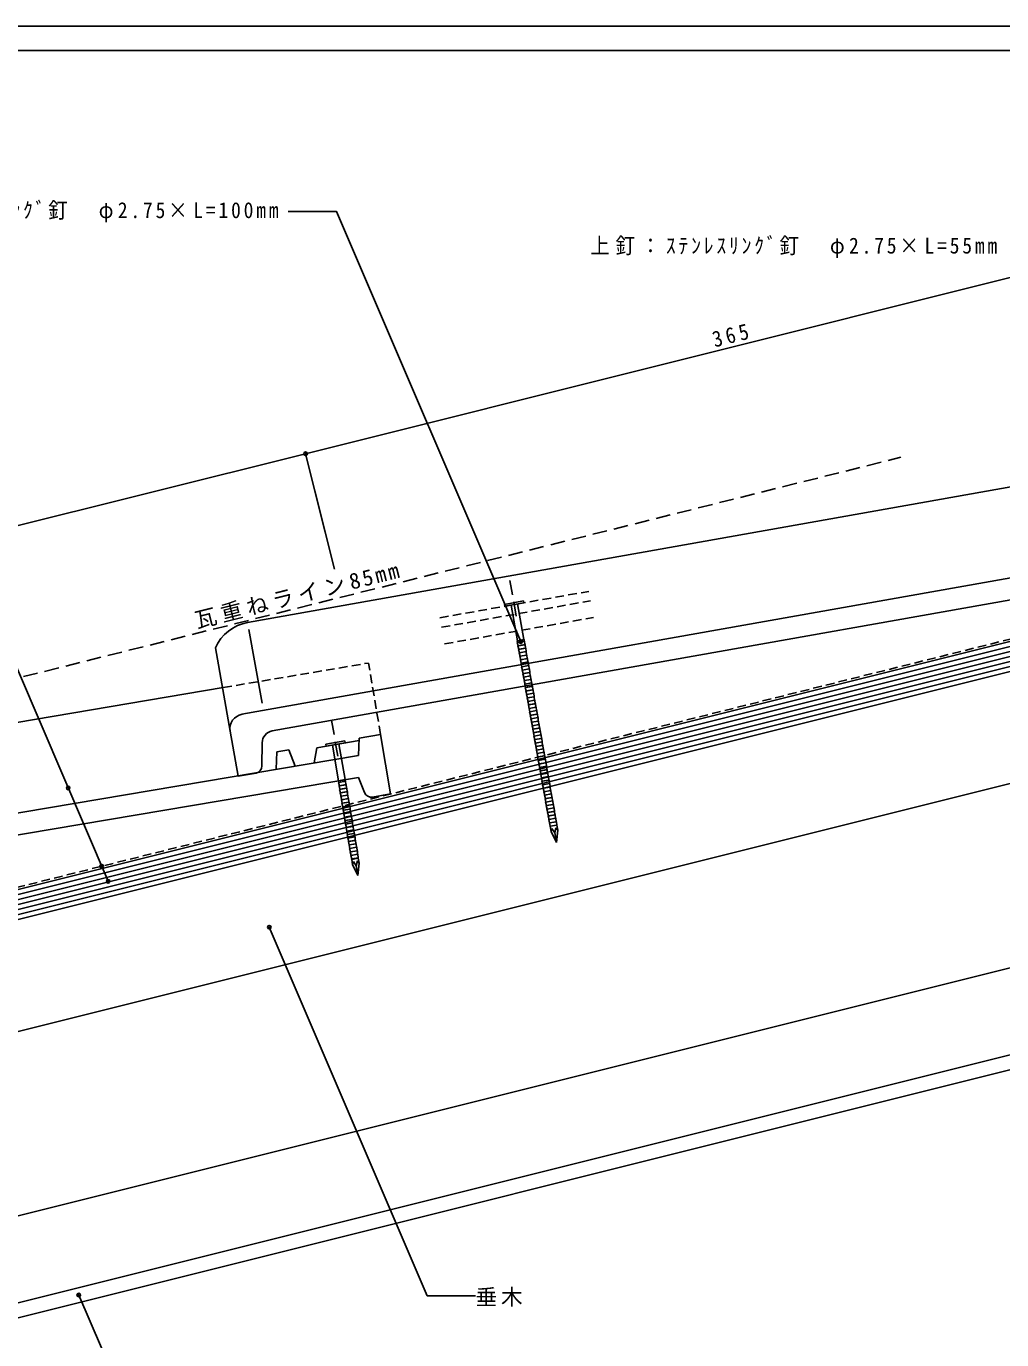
# Model space of a CAD drawing. Units: millimetres at full size, sheet at 1:3; details may follow other scales. Extents: x -601 to 601, y -426 to 425.
# Drawn here: x -101 to 303, y -118 to 425 of the extents above; entities that cross this region are included whole.
import ezdxf

# ---------------------------------------------------------------- set-up
doc = ezdxf.new("R2010")
doc.units = ezdxf.units.MM
doc.header["$LTSCALE"] = 3
doc.header["$PDMODE"] = 32
doc.header["$PDSIZE"] = 1.5
doc.linetypes.add('DASHED1', pattern=[1.8, 1.2, -0.6])
doc.linetypes.add('DASHED2', pattern=[3, 2, -1])
for name, color, linetype in [('0-0_用紙', 7, 'Continuous'), ('0-1_野地板', 7, 'Continuous'), ('0-2_瓦', 7, 'Continuous'), ('0-3_釘', 4, 'Continuous'), ('0-7_文字', 7, 'Continuous'), ('0-8_寸法', 7, 'Continuous')]:
    doc.layers.add(name, color=color, linetype=linetype)
doc.styles.add('ＭＳ ゴシック', font='')
doc.styles.get('ＭＳ ゴシック').set_extended_font_data('MS Gothic')

msp = doc.modelspace()

# ---------------------------------------------------------------- linework, layer by layer
at = {"layer": '0-0_用紙'}
msp.add_line((-600.811, 425.311), (600.811, 425.311), dxfattribs=at)
at = {"layer": '0-0_用紙', "color": 6}
msp.add_line((-590.811, 415.311), (590.811, 415.311), dxfattribs=at)
at = {"layer": '0-1_野地板', "color": 3, "linetype": 'DASHED1'}
msp.add_line((-304.235, 18.931), (512.701, 223.165), dxfattribs=at)
at = {"layer": '0-1_野地板'}
for p, q in [((-303.993, 17.961), (512.574, 222.103)), ((-301.082, 6.319), (511.054, 209.353)), ((-219.348, -19.632), (505.351, 161.543)), ((-201.4, -91.422), (495.974, 82.92)), ((-231.717, -135.079), (492.234, 45.908)), ((-230.262, -140.9), (490.779, 39.36))]:
    msp.add_line(p, q, dxfattribs=at)
at = {"layer": '0-1_野地板', "color": 4}
for p, q in [((-216.195, 37.849), (512.321, 219.978)), ((-215.71, 35.909), (512.067, 217.853)), ((-215.224, 33.969), (511.814, 215.728)), ((-214.739, 32.028), (511.56, 213.603)), ((-214.254, 30.088), (511.307, 211.478))]:
    msp.add_line(p, q, dxfattribs=at)
at = {"layer": '0-2_瓦'}
for p, q in [((-9.333, 178.481), (334.296, 239.475)), ((-11.728, 140.478), (390.485, 211.87)), ((390.581, 202.746), (0.823, 133.565)), ((-22.704, 167.983), (-16.587, 133.522)), ((-363.564, 93.315), (-19.451, 151.514)), ((-13.267, 114.814), (-16.587, 133.522)), ((36.824, 130.606), (36.512, 123.454)), ((36.824, 130.606), (45.698, 132.107)), ((49.867, 107.457), (45.698, 132.107)), ((-3.303, 128.69), (-3.397, 119.051)), ((2.807, 124.853), (7.737, 125.686)), ((7.737, 125.686), (10.383, 119.035)), ((19.243, 126.618), (18.271, 120.369)), ((19.243, 126.618), (36.779, 129.584)), ((-366.268, 55.333), (36.512, 123.454)), ((2.807, 124.853), (2.495, 117.7)), ((36.534, 114.33), (-353.774, 48.318)), ((-13.267, 114.814), (-5.872, 116.127)), ((36.534, 114.33), (39.1, 108.018)), ((49.867, 107.457), (42.38, 106.19))]:
    msp.add_line(p, q, dxfattribs=at)
at = {"layer": '0-2_瓦', "linetype": 'DASHED1'}
for p, q in [((70.252, 180.42), (131.89, 191.361)), ((70.951, 176.482), (132.589, 187.422)), ((72.175, 169.589), (133.812, 180.53)), ((-19.451, 151.514), (40.695, 161.687)), ((45.698, 132.107), (40.695, 161.687))]:
    msp.add_line(p, q, dxfattribs=at)
at = {"layer": '0-2_瓦', "color": 4}
msp.add_line((-8.809, 175.528), (-3.391, 145.005), dxfattribs=at)
at = {"layer": '0-2_瓦'}
for centre, radius, start, end in [((-6.15, 160.663), 18.1, 100.12835, 156.14674), ((-10.564, 134.489), 6.1, 100.06506, 190.06506), ((1.696, 128.642), 5, 100.06506, 179.44543), ((-6.397, 119.08), 3, 280.06506, 359.44537), ((41.879, 109.148), 3, 202.12785, 279.59942)]:
    msp.add_arc(centre, radius, start, end, dxfattribs=at)
at = {"layer": '0-3_釘', "linetype": 'DASHED2'}
for p, q in [((101.918, 181.118), (99.119, 196.89)), ((27.939, 123.173), (25.268, 138.967))]:
    msp.add_line(p, q, dxfattribs=at)
at = {"layer": '0-3_釘'}
for p, q in [((104.87, 187.377), (96.993, 185.979)), ((97.133, 185.191), (96.993, 185.979)), ((105.009, 186.589), (97.133, 185.191)), ((99.717, 185.65), (102.339, 170.881)), ((102.425, 186.131), (105.046, 171.361)), ((105.009, 186.589), (104.87, 187.377)), ((105.285, 170.734), (102.331, 170.209)), ((102.709, 168.793), (102.331, 170.209)), ((105.54, 169.296), (102.586, 168.772)), ((102.964, 167.356), (102.586, 168.772)), ((105.417, 169.274), (102.709, 168.793)), ((105.417, 169.274), (105.285, 170.734)), ((105.672, 167.837), (105.54, 169.296)), ((105.795, 167.858), (102.841, 167.334)), ((103.22, 165.918), (102.841, 167.334)), ((105.672, 167.837), (102.964, 167.356)), ((106.05, 166.421), (103.096, 165.897)), ((103.475, 164.481), (103.096, 165.897)), ((105.927, 166.399), (103.22, 165.918)), ((106.305, 164.983), (103.352, 164.459)), ((103.73, 163.043), (103.352, 164.459)), ((106.182, 164.962), (103.475, 164.481)), ((106.561, 163.546), (103.607, 163.022)), ((106.438, 163.524), (103.73, 163.043)), ((105.927, 166.399), (105.795, 167.858)), ((106.182, 164.962), (106.05, 166.421)), ((106.438, 163.524), (106.305, 164.983)), ((106.693, 162.086), (106.561, 163.546)), ((103.985, 161.606), (103.607, 163.022)), ((106.816, 162.108), (103.862, 161.584)), ((104.24, 160.168), (103.862, 161.584)), ((106.693, 162.086), (103.985, 161.606)), ((107.071, 160.671), (104.117, 160.146)), ((104.495, 158.731), (104.117, 160.146)), ((106.948, 160.649), (104.24, 160.168)), ((107.326, 159.233), (104.372, 158.709)), ((104.75, 157.293), (104.372, 158.709)), ((107.203, 159.211), (104.495, 158.731)), ((107.581, 157.796), (104.627, 157.271)), ((107.458, 157.774), (104.75, 157.293)), ((106.948, 160.649), (106.816, 162.108)), ((107.203, 159.211), (107.071, 160.671)), ((107.458, 157.774), (107.326, 159.233)), ((107.713, 156.336), (107.581, 157.796)), ((105.006, 155.856), (104.627, 157.271)), ((107.836, 156.358), (104.883, 155.834)), ((105.261, 154.418), (104.883, 155.834)), ((107.713, 156.336), (105.006, 155.856)), ((108.092, 154.921), (105.138, 154.396)), ((105.516, 152.981), (105.138, 154.396)), ((107.968, 154.899), (105.261, 154.418)), ((108.347, 153.483), (105.393, 152.959)), ((105.771, 151.543), (105.393, 152.959)), ((108.224, 153.461), (105.516, 152.981)), ((107.968, 154.899), (107.836, 156.358)), ((108.224, 153.461), (108.092, 154.921)), ((108.479, 152.024), (108.347, 153.483)), ((108.602, 152.046), (105.648, 151.521)), ((106.026, 150.106), (105.648, 151.521)), ((108.479, 152.024), (105.771, 151.543)), ((108.857, 150.608), (105.903, 150.084)), ((106.281, 148.668), (105.903, 150.084)), ((108.734, 150.586), (106.026, 150.106)), ((109.112, 149.171), (106.158, 148.646)), ((106.537, 147.231), (106.158, 148.646)), ((108.989, 149.149), (106.281, 148.668)), ((109.367, 147.733), (106.414, 147.209)), ((106.792, 145.793), (106.414, 147.209)), ((109.244, 147.711), (106.537, 147.231)), ((108.734, 150.586), (108.602, 152.046)), ((108.989, 149.149), (108.857, 150.608)), ((109.244, 147.711), (109.112, 149.171)), ((109.499, 146.274), (109.367, 147.733)), ((109.623, 146.295), (106.669, 145.771)), ((107.047, 144.355), (106.669, 145.771)), ((109.499, 146.274), (106.792, 145.793)), ((109.878, 144.858), (106.924, 144.334)), ((107.302, 142.918), (106.924, 144.334)), ((109.755, 144.836), (107.047, 144.355)), ((110.133, 143.42), (107.179, 142.896)), ((107.557, 141.48), (107.179, 142.896)), ((110.01, 143.399), (107.302, 142.918)), ((110.388, 141.983), (107.434, 141.459)), ((107.812, 140.043), (107.434, 141.459)), ((110.265, 141.961), (107.557, 141.48)), ((109.755, 144.836), (109.623, 146.295)), ((110.01, 143.399), (109.878, 144.858)), ((110.265, 141.961), (110.133, 143.42)), ((110.52, 140.524), (110.388, 141.983)), ((110.643, 140.545), (107.689, 140.021)), ((108.068, 138.605), (107.689, 140.021)), ((110.52, 140.524), (107.812, 140.043)), ((110.898, 139.108), (107.945, 138.584)), ((108.323, 137.168), (107.945, 138.584)), ((110.775, 139.086), (108.068, 138.605)), ((111.153, 137.67), (108.2, 137.146)), ((108.578, 135.73), (108.2, 137.146)), ((111.03, 137.648), (108.323, 137.168)), ((111.409, 136.233), (108.455, 135.708)), ((111.286, 136.211), (108.578, 135.73)), ((110.775, 139.086), (110.643, 140.545)), ((111.03, 137.648), (110.898, 139.108)), ((111.286, 136.211), (111.153, 137.67)), ((111.541, 134.773), (111.409, 136.233)), ((108.833, 134.293), (108.455, 135.708)), ((111.664, 134.795), (108.71, 134.271)), ((109.088, 132.855), (108.71, 134.271)), ((111.541, 134.773), (108.833, 134.293)), ((111.919, 133.358), (108.965, 132.833)), ((109.343, 131.418), (108.965, 132.833)), ((111.796, 133.336), (109.088, 132.855)), ((112.174, 131.92), (109.22, 131.396)), ((109.599, 129.98), (109.22, 131.396)), ((112.051, 131.898), (109.343, 131.418)), ((111.796, 133.336), (111.664, 134.795)), ((112.051, 131.898), (111.919, 133.358)), ((112.306, 130.461), (112.174, 131.92)), ((30.941, 129.408), (23.053, 128.074)), ((23.187, 127.285), (23.053, 128.074)), ((31.075, 128.619), (23.187, 127.285)), ((25.775, 127.723), (28.276, 112.933)), ((28.487, 128.181), (30.988, 113.391)), ((31.075, 128.619), (30.941, 129.408)), ((112.429, 130.483), (109.475, 129.958)), ((109.854, 128.543), (109.475, 129.958)), ((112.306, 130.461), (109.599, 129.98)), ((112.684, 129.045), (109.731, 128.521)), ((110.109, 127.105), (109.731, 128.521)), ((112.561, 129.023), (109.854, 128.543)), ((112.94, 127.608), (109.986, 127.083)), ((110.364, 125.668), (109.986, 127.083)), ((112.816, 127.586), (110.109, 127.105)), ((113.195, 126.17), (110.241, 125.646)), ((110.619, 124.23), (110.241, 125.646)), ((113.072, 126.148), (110.364, 125.668)), ((112.561, 129.023), (112.429, 130.483)), ((112.816, 127.586), (112.684, 129.045)), ((113.072, 126.148), (112.94, 127.608)), ((113.327, 124.711), (113.195, 126.17)), ((113.45, 124.733), (110.496, 124.208)), ((110.874, 122.793), (110.496, 124.208)), ((113.327, 124.711), (110.619, 124.23)), ((113.705, 123.295), (110.751, 122.771)), ((111.129, 121.355), (110.751, 122.771)), ((113.582, 123.273), (110.874, 122.793)), ((113.96, 121.857), (111.006, 121.333)), ((111.385, 119.917), (111.006, 121.333)), ((113.837, 121.836), (111.129, 121.355)), ((111.64, 118.48), (111.262, 119.896)), ((114.092, 120.398), (111.385, 119.917)), ((113.582, 123.273), (113.45, 124.733)), ((113.837, 121.836), (113.705, 123.295)), ((114.092, 120.398), (113.96, 121.857)), ((114.471, 118.982), (111.517, 118.458)), ((111.895, 117.042), (111.517, 118.458)), ((114.347, 118.961), (111.64, 118.48)), ((114.726, 117.545), (111.772, 117.021)), ((112.15, 115.605), (111.772, 117.021)), ((114.603, 117.523), (111.895, 117.042)), ((114.981, 116.107), (112.027, 115.583)), ((112.405, 114.167), (112.027, 115.583)), ((114.858, 116.085), (112.15, 115.605)), ((115.236, 114.67), (112.282, 114.146)), ((115.113, 114.648), (112.405, 114.167)), ((114.603, 117.523), (114.471, 118.982)), ((114.858, 116.085), (114.726, 117.545)), ((115.113, 114.648), (114.981, 116.107)), ((115.368, 113.21), (115.236, 114.67)), ((31.221, 112.762), (28.263, 112.261)), ((28.63, 110.843), (28.263, 112.261)), ((31.465, 111.322), (28.507, 110.822)), ((28.873, 109.403), (28.507, 110.822)), ((31.341, 111.301), (28.63, 110.843)), ((31.708, 109.882), (28.75, 109.382)), ((29.117, 107.963), (28.75, 109.382)), ((31.585, 109.862), (28.873, 109.403)), ((31.341, 111.301), (31.221, 112.762)), ((31.585, 109.862), (31.465, 111.322)), ((31.828, 108.422), (31.708, 109.882)), ((112.66, 112.73), (112.282, 114.146)), ((115.491, 113.232), (112.537, 112.708)), ((112.916, 111.292), (112.537, 112.708)), ((115.368, 113.21), (112.66, 112.73)), ((115.746, 111.795), (112.793, 111.27)), ((113.171, 109.855), (112.793, 111.27)), ((115.623, 111.773), (112.916, 111.292)), ((113.426, 108.417), (113.048, 109.833)), ((115.878, 110.335), (113.171, 109.855)), ((116.257, 108.92), (113.303, 108.395)), ((116.134, 108.898), (113.426, 108.417)), ((115.623, 111.773), (115.491, 113.232)), ((115.878, 110.335), (115.746, 111.795)), ((116.389, 107.46), (116.257, 108.92)), ((31.952, 108.443), (28.994, 107.943)), ((29.36, 106.524), (28.994, 107.943)), ((31.828, 108.422), (29.117, 107.963)), ((32.195, 107.003), (29.237, 106.503)), ((29.604, 105.084), (29.237, 106.503)), ((32.072, 106.982), (29.36, 106.524)), ((32.439, 105.564), (29.481, 105.063)), ((29.847, 103.645), (29.481, 105.063)), ((32.315, 105.543), (29.604, 105.084)), ((32.682, 104.124), (29.724, 103.624)), ((30.091, 102.205), (29.724, 103.624)), ((32.559, 104.103), (29.847, 103.645)), ((32.072, 106.982), (31.952, 108.443)), ((32.315, 105.543), (32.195, 107.003)), ((32.559, 104.103), (32.439, 105.564)), ((32.802, 102.664), (32.682, 104.124)), ((113.681, 106.98), (113.303, 108.395)), ((116.512, 107.482), (113.558, 106.958)), ((113.936, 105.542), (113.558, 106.958)), ((116.389, 107.46), (113.681, 106.98)), ((116.767, 106.045), (113.813, 105.52)), ((114.191, 104.105), (113.813, 105.52)), ((116.644, 106.023), (113.936, 105.542)), ((117.022, 104.607), (114.068, 104.083)), ((114.447, 102.667), (114.068, 104.083)), ((116.899, 104.585), (114.191, 104.105)), ((116.644, 106.023), (116.512, 107.482)), ((116.899, 104.585), (116.767, 106.045)), ((117.154, 103.148), (117.022, 104.607)), ((32.926, 102.685), (29.968, 102.184)), ((30.334, 100.766), (29.968, 102.184)), ((32.802, 102.664), (30.091, 102.205)), ((33.169, 101.245), (30.211, 100.745)), ((30.578, 99.326), (30.211, 100.745)), ((33.046, 101.224), (30.334, 100.766)), ((33.412, 99.806), (30.454, 99.305)), ((30.821, 97.887), (30.454, 99.305)), ((33.289, 99.785), (30.578, 99.326)), ((33.656, 98.366), (30.698, 97.866)), ((33.533, 98.345), (30.821, 97.887)), ((33.046, 101.224), (32.926, 102.685)), ((33.289, 99.785), (33.169, 101.245)), ((33.533, 98.345), (33.412, 99.806)), ((33.776, 96.906), (33.656, 98.366)), ((117.277, 103.17), (114.323, 102.645)), ((114.702, 101.23), (114.323, 102.645)), ((117.154, 103.148), (114.447, 102.667)), ((117.532, 101.732), (114.579, 101.208)), ((114.957, 99.792), (114.579, 101.208)), ((117.409, 101.71), (114.702, 101.23)), ((115.212, 98.355), (114.834, 99.77)), ((117.665, 100.273), (114.957, 99.792)), ((115.467, 96.917), (115.089, 98.333)), ((117.92, 98.835), (115.212, 98.355)), ((117.409, 101.71), (117.277, 103.17)), ((117.665, 100.273), (117.532, 101.732)), ((31.065, 96.447), (30.698, 97.866)), ((33.899, 96.926), (30.941, 96.426)), ((31.308, 95.007), (30.941, 96.426)), ((33.776, 96.906), (31.065, 96.447)), ((34.143, 95.487), (31.185, 94.987)), ((31.552, 93.568), (31.185, 94.987)), ((34.02, 95.466), (31.308, 95.007)), ((34.386, 94.047), (31.428, 93.547)), ((31.795, 92.128), (31.428, 93.547)), ((34.263, 94.026), (31.552, 93.568)), ((34.63, 92.608), (31.672, 92.107)), ((34.507, 92.587), (31.795, 92.128)), ((34.02, 95.466), (33.899, 96.926)), ((34.263, 94.026), (34.143, 95.487)), ((34.507, 92.587), (34.386, 94.047)), ((34.75, 91.147), (34.63, 92.608)), ((115.722, 95.48), (115.344, 96.895)), ((118.175, 97.398), (115.467, 96.917)), ((118.553, 95.982), (115.599, 95.458)), ((115.967, 94.081), (115.599, 95.458)), ((118.43, 95.96), (115.722, 95.48)), ((118.678, 94.562), (115.97, 94.081)), ((115.97, 94.081), (116.341, 91.995)), ((116.662, 93.189), (116.341, 91.995)), ((118.336, 93.486), (119.049, 92.475)), ((118.548, 87.429), (119.049, 92.475)), ((118.682, 94.563), (118.553, 95.982)), ((118.678, 94.562), (119.049, 92.475)), ((32.039, 90.689), (31.672, 92.107)), ((34.873, 91.168), (31.915, 90.668)), ((32.282, 89.249), (31.915, 90.668)), ((34.75, 91.147), (32.039, 90.689)), ((35.117, 89.729), (32.159, 89.228)), ((32.525, 87.81), (32.159, 89.228)), ((34.994, 89.708), (32.282, 89.249)), ((35.36, 88.289), (32.402, 87.789)), ((32.769, 86.37), (32.402, 87.789)), ((35.237, 88.268), (32.525, 87.81)), ((34.994, 89.708), (34.873, 91.168)), ((35.237, 88.268), (35.117, 89.729)), ((35.48, 86.829), (35.36, 88.289)), ((118.548, 87.429), (116.341, 91.995)), ((118.548, 87.429), (117.846, 91.385)), ((35.604, 86.85), (32.646, 86.349)), ((33.012, 84.931), (32.646, 86.349)), ((35.48, 86.829), (32.769, 86.37)), ((35.847, 85.41), (32.889, 84.91)), ((33.256, 83.491), (32.889, 84.91)), ((35.724, 85.389), (33.012, 84.931)), ((36.091, 83.97), (33.133, 83.47)), ((33.499, 82.051), (33.133, 83.47)), ((35.967, 83.95), (33.256, 83.491)), ((36.334, 82.531), (33.376, 82.031)), ((33.743, 80.612), (33.376, 82.031)), ((36.211, 82.51), (33.499, 82.051)), ((35.724, 85.389), (35.604, 86.85)), ((35.967, 83.95), (35.847, 85.41)), ((36.211, 82.51), (36.091, 83.97)), ((36.454, 81.07), (36.334, 82.531)), ((36.578, 81.091), (33.62, 80.591)), ((33.62, 80.591), (33.78, 80.395)), ((36.454, 81.07), (33.743, 80.612)), ((34.464, 79.497), (34.133, 78.306)), ((36.303, 73.722), (34.133, 78.306)), ((36.303, 73.722), (35.633, 77.684)), ((36.14, 79.78), (36.844, 78.764)), ((36.303, 73.722), (36.844, 78.764)), ((36.578, 81.091), (36.491, 80.854)), ((36.491, 80.854), (36.844, 78.764))]:
    msp.add_line(p, q, dxfattribs=at)
for points in [[(105.162, 170.712), (105.102, 171.371), (102.283, 170.871)], [(105.162, 170.712), (102.454, 170.231), (102.283, 170.871)], [(114.347, 118.961), (114.215, 120.42), (111.262, 119.896)], [(31.098, 112.741), (31.044, 113.401), (28.221, 112.923)], [(31.098, 112.741), (28.386, 112.282), (28.221, 112.923)], [(116.134, 108.898), (116.001, 110.357), (113.048, 109.833)], [(117.92, 98.835), (117.788, 100.295), (114.834, 99.77)], [(118.175, 97.398), (118.043, 98.857), (115.089, 98.333)], [(118.43, 95.96), (118.298, 97.419), (115.344, 96.895)], [(116.662, 93.189), (117.846, 91.385), (118.336, 93.486)], [(36.491, 80.854), (33.78, 80.395), (34.133, 78.306)], [(34.464, 79.497), (35.633, 77.684), (36.14, 79.78)]]:
    msp.add_lwpolyline(points, dxfattribs=at)
at = {"layer": '0-7_文字'}
for p, q in [((-67.104, 71.323), (-163.247, 295.78)), ((65.01, -100.331), (-0.376, 52.318)), ((85.01, -100.331), (65.01, -100.331))]:
    msp.add_line(p, q, dxfattribs=at)
at = {"layer": '0-7_文字', "linetype": 'DASHED2'}
msp.add_line((-110.864, 153.859), (261.104, 246.851), dxfattribs=at)
at = {"layer": '0-7_文字'}
for points in [[(103.726, 170.541), (27.462, 348.588), (7.462, 348.588)], [(-40.949, -142.721), (-60.949, -142.721), (-79.257, -99.979)]]:
    msp.add_lwpolyline(points, dxfattribs=at)
for p in [(103.726, 170.541), (-83.657, 109.967), (-0.376, 52.318), (-79.257, -99.979)]:
    msp.add_point(p, dxfattribs=at)
at = {"layer": '0-8_寸法'}
for p, q in [((14.645, 248.344), (368.748, 336.869)), ((-339.457, 159.818), (14.645, 248.344)), ((22.761, 215.883), (14.645, 248.344)), ((26.604, 200.509), (18.489, 232.97))]:
    msp.add_line(p, q, dxfattribs=at)
for p in [(14.645, 248.344), (-69.77, 77.547), (-67.104, 71.323)]:
    msp.add_point(p, dxfattribs=at)

# ---------------------------------------------------------------- texts
at = {"layer": '0-7_文字', "char_height": 6.598, "attachment_point": 7, "style": 'ＭＳ ゴシック'}
for s, insert in [('\\T1.29;\\W0.9;横釘：ｽﾃﾝﾚｽﾘﾝｸﾞ釘\u3000φ2.75×L=100mm', (-170.288, 344.088)), ('\\T1.29;\\W0.9;上釘：ｽﾃﾝﾚｽﾘﾝｸﾞ釘\u3000φ2.75×L=55mm', (132.514, 329.416)), ('\\T1.17;垂木', (85.01, -104.831))]:
    msp.add_mtext(s, dxfattribs=dict(at, insert=insert))
at = {"layer": '0-7_文字', "insert": (-30.105, 175.402), "char_height": 6.598, "attachment_point": 7, "rotation": 14.036, "style": 'ＭＳ ゴシック'}
msp.add_mtext('\\T1.22;瓦重ねライン85mm', dxfattribs=at)
at = {"layer": '0-8_寸法', "insert": (184.057, 292.243), "char_height": 6.598, "attachment_point": 7, "rotation": 14.036, "style": 'ＭＳ ゴシック'}
msp.add_mtext('\\T1.38;\\W0.9;365', dxfattribs=at)

doc.saveas('drawing.dxf')
